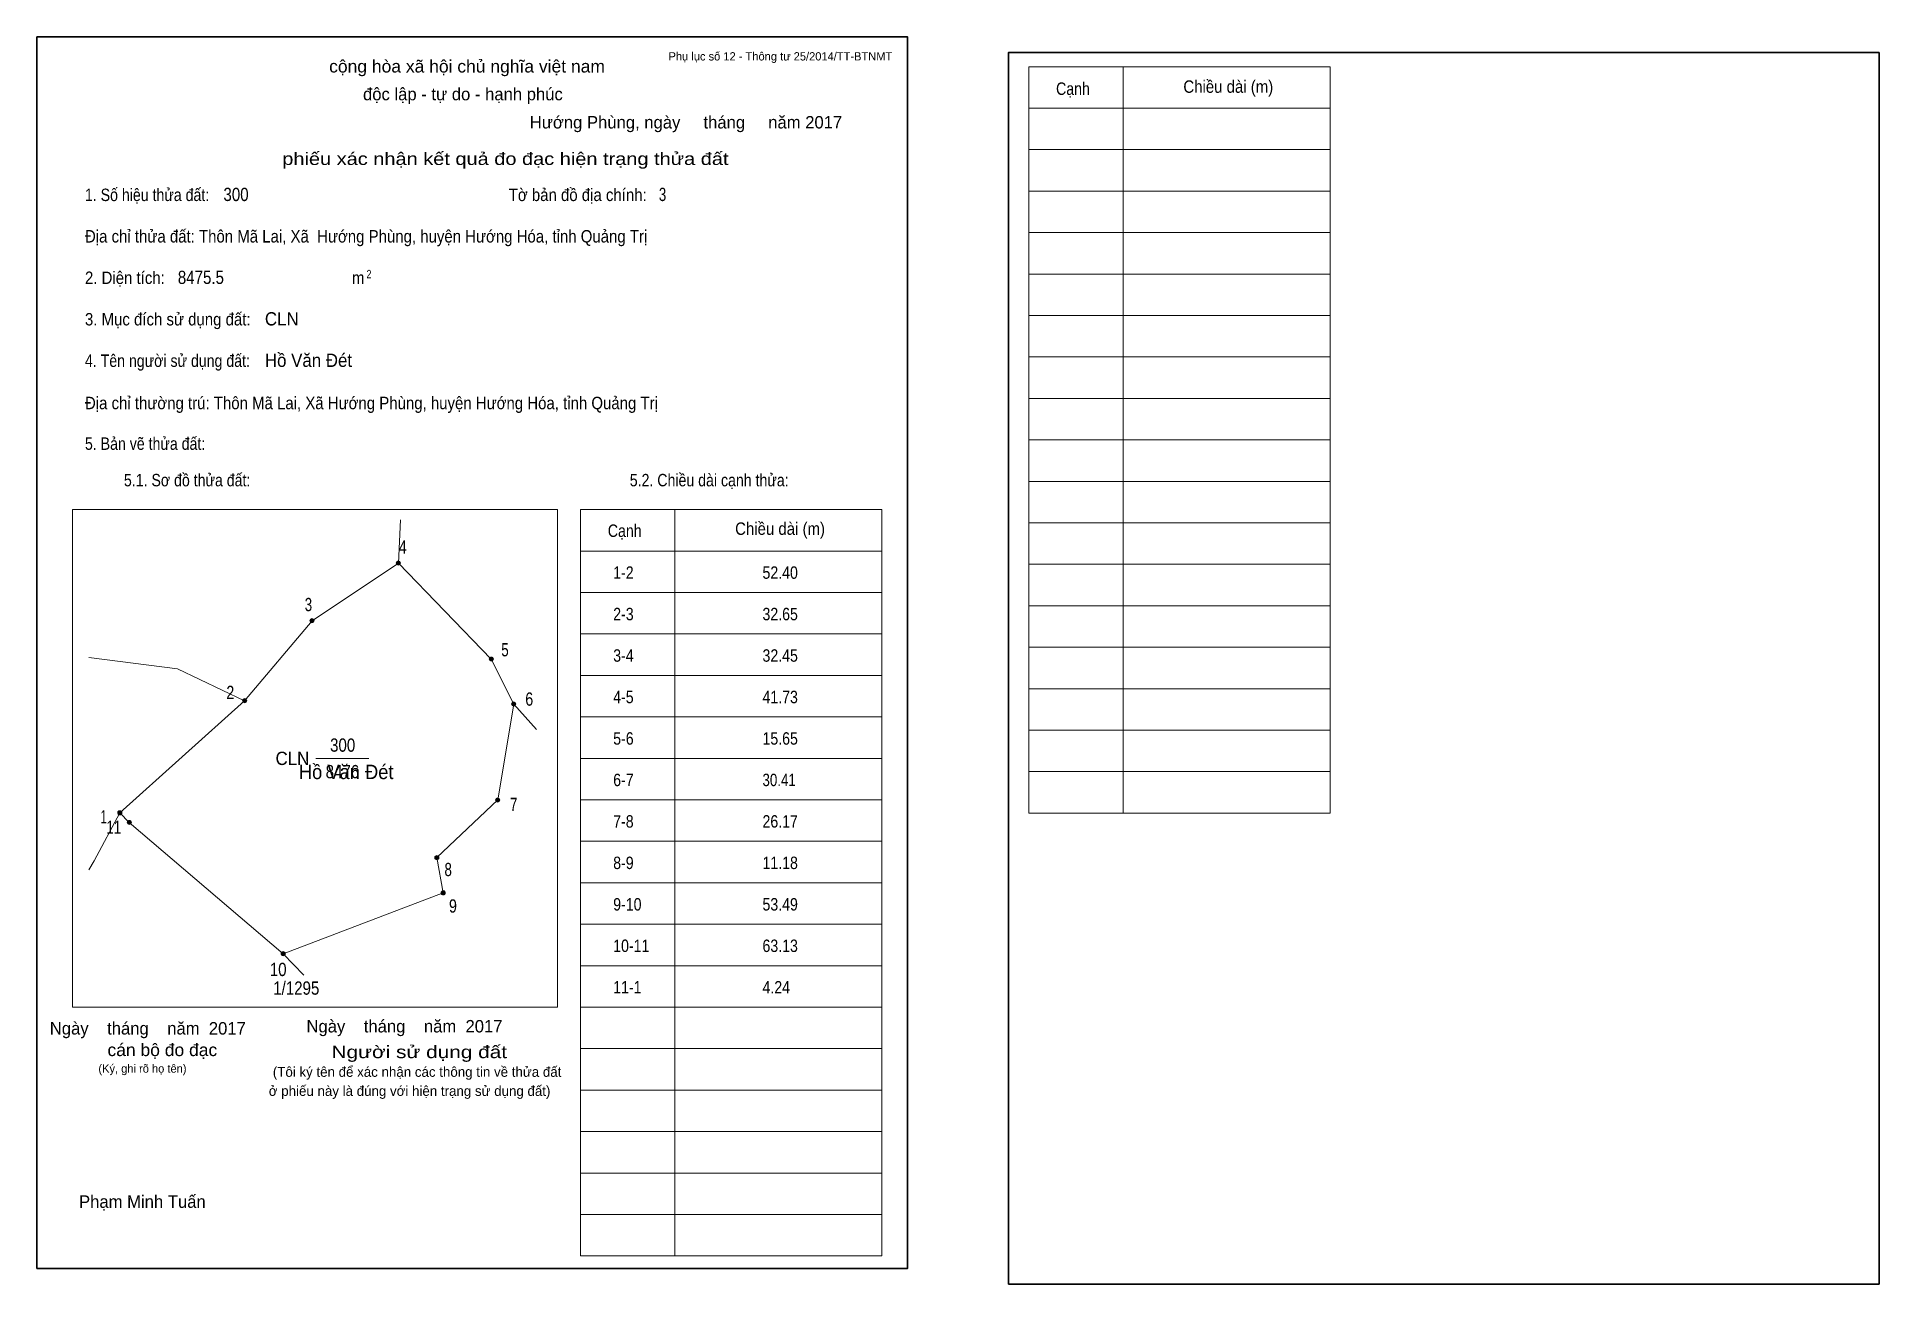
# Model space of a CAD drawing. Header units: centimetres. Extents: x 0 to 44.4, y -0.4 to 29.7.
import ezdxf
from ezdxf.enums import TextEntityAlignment as Align

# ---------------------------------------------------------------- set-up
doc = ezdxf.new("R2010")
doc.units = ezdxf.units.CM
doc.header["$LTSCALE"] = 0.12
for name, color, linetype in [('2', 7, 'Continuous'), ('30', 7, 'Continuous'), ('34', 7, 'Continuous')]:
    doc.layers.add(name, color=color, linetype=linetype)
for name, color, linetype, lineweight in [('32', 7, 'Continuous', 13), ('33', 7, 'Continuous', 13), ('6', 7, 'Continuous', 13), ('63', 7, 'Continuous', 13)]:
    doc.layers.add(name, color=color, linetype=linetype, lineweight=lineweight)

msp = doc.modelspace()

# ---------------------------------------------------------------- hatches: boundary and pattern name
at = {"layer": '32'}
for points in [[(8.7695, 17.0114, 1), (8.6695, 17.0114, 1)], [(6.6841, 15.6211, 1), (6.5841, 15.6211, 1)], [(11.0093, 14.6943, 1), (10.9093, 14.6943, 1)], [(5.0622, 13.6902, 1), (4.9622, 13.6902, 1)], [(11.55, 13.613, 1), (11.45, 13.613, 1)], [(11.1638, 11.2959, 1), (11.0638, 11.2959, 1)], [(2.05, 10.987, 1), (1.95, 10.987, 1)], [(2.2817, 10.7553, 1), (2.1817, 10.7553, 1)], [(9.6963, 9.9057, 1), (9.5963, 9.9057, 1)], [(9.8508, 9.0561, 1), (9.7508, 9.0561, 1)], [(5.989, 7.5886, 1), (5.889, 7.5886, 1)]]:
    msp.add_hatch(color=256, dxfattribs=at).paths.add_polyline_path(points)

# ---------------------------------------------------------------- linework, layer by layer
for centre in [(8.7195, 17.0114), (6.6341, 15.6211), (10.9593, 14.6943), (5.0122, 13.6902), (11.5, 13.613), (11.1138, 11.2959), (2, 10.987), (2.2317, 10.7553), (9.6463, 9.9057), (9.8008, 9.0561), (5.939, 7.5886)]:
    msp.add_circle(centre, 0.05, dxfattribs=at)
at = {"layer": '33'}
msp.add_line((6.73, 12.3), (8.01, 12.3), dxfattribs=at)
at = {"layer": '6'}
for p, q in [((8.72, 17.01), (8.77, 18.05)), ((5.01, 13.69), (2, 10.99)), ((11.5, 13.61), (12.05, 13)), ((5.94, 7.59), (6.44, 7.07))]:
    msp.add_line(p, q, dxfattribs=at)
for points in [[(8.72, 17.01), (6.64, 15.62), (5.01, 13.69)], [(11.5, 13.61), (10.96, 14.69), (8.72, 17.01)], [(1.25, 14.73), (3.39, 14.46), (5.01, 13.69)], [(5.94, 7.59), (9.8, 9.06), (9.65, 9.91), (11.12, 11.3), (11.5, 13.61)], [(1.25, 9.61), (1.38, 9.83), (2, 10.99)], [(2, 10.99), (2.23, 10.75), (5.94, 7.59)]]:
    msp.add_lwpolyline(points, dxfattribs=at)
at = {"layer": '63'}
for p, q in [((23.92, 28.98), (31.19, 28.98)), ((23.92, 10.98), (23.92, 28.98)), ((26.2, 10.98), (26.2, 28.98)), ((31.19, 10.98), (31.19, 28.98)), ((23.92, 27.98), (31.19, 27.98)), ((23.92, 26.98), (31.19, 26.98)), ((23.92, 25.98), (31.19, 25.98)), ((23.92, 24.98), (31.19, 24.98)), ((23.92, 23.98), (31.19, 23.98)), ((23.92, 22.98), (31.19, 22.98)), ((23.92, 21.98), (31.19, 21.98)), ((23.92, 20.98), (31.19, 20.98)), ((23.92, 19.98), (31.19, 19.98)), ((23.92, 18.98), (31.19, 18.98)), ((0.86, 18.3), (12.56, 18.3)), ((0.86, 6.3), (0.86, 18.3)), ((12.56, 6.3), (12.56, 18.3)), ((13.11, 18.3), (20.38, 18.3)), ((13.11, 0.3), (13.11, 18.3)), ((15.39, 0.3), (15.39, 18.3)), ((20.38, 0.3), (20.38, 18.3)), ((23.92, 17.98), (31.19, 17.98)), ((13.11, 17.3), (20.38, 17.3)), ((23.92, 16.98), (31.19, 16.98)), ((13.11, 16.3), (20.38, 16.3)), ((23.92, 15.98), (31.19, 15.98)), ((13.11, 15.3), (20.38, 15.3)), ((23.92, 14.98), (31.19, 14.98)), ((13.11, 14.3), (20.38, 14.3)), ((23.92, 13.98), (31.19, 13.98)), ((13.11, 13.3), (20.38, 13.3)), ((23.92, 12.98), (31.19, 12.98)), ((13.11, 12.3), (20.38, 12.3)), ((23.92, 11.98), (31.19, 11.98)), ((13.11, 11.3), (20.38, 11.3)), ((23.92, 10.98), (31.19, 10.98)), ((13.11, 10.3), (20.38, 10.3)), ((13.11, 9.3), (20.38, 9.3)), ((13.11, 8.3), (20.38, 8.3)), ((13.11, 7.3), (20.38, 7.3)), ((0.86, 6.3), (12.56, 6.3)), ((13.11, 6.3), (20.38, 6.3)), ((13.11, 5.3), (20.38, 5.3)), ((13.11, 4.3), (20.38, 4.3)), ((13.11, 3.3), (20.38, 3.3)), ((13.11, 2.3), (20.38, 2.3)), ((13.11, 1.3), (20.38, 1.3)), ((13.11, 0.3), (20.38, 0.3))]:
    msp.add_line(p, q, dxfattribs=at)
at = {"layer": '63', "lineweight": 35}
for points in [[(0, 0), (0, 29.7), (21, 29.7), (21, 0)], [(23.43, -0.38), (23.43, 29.32), (44.43, 29.32), (44.43, -0.38)]]:
    msp.add_lwpolyline(points, close=True, dxfattribs=at)

# ---------------------------------------------------------------- texts
at = {"layer": '2', "width": 0.95}
msp.add_text('Hồ Văn Đét', height=0.3475, dxfattribs=at).set_placement((7.46, 11.8), align=Align.CENTER)
at = {"layer": '30'}
for s, height, width, p in [('1-2', 0.3, 0.85, (13.9, 16.63)), ('52.40', 0.3, 0.85, (17.5, 16.63)), ('2-3', 0.3, 0.85, (13.9, 15.63)), ('32.65', 0.3, 0.85, (17.5, 15.63)), ('3-4', 0.3, 0.85, (13.9, 14.63)), ('32.45', 0.3, 0.85, (17.5, 14.63)), ('4-5', 0.3, 0.85, (13.9, 13.63)), ('41.73', 0.3, 0.85, (17.5, 13.63)), ('5-6', 0.3, 0.85, (13.9, 12.63)), ('15.65', 0.3, 0.85, (17.5, 12.63)), ('6-7', 0.3, 0.85, (13.9, 11.63)), ('30.41', 0.3, 0.8, (17.5, 11.63)), ('7-8', 0.3, 0.85, (13.9, 10.63)), ('26.17', 0.3, 0.85, (17.5, 10.63)), ('8-9', 0.3, 0.85, (13.9, 9.63)), ('11.18', 0.3, 0.85, (17.5, 9.63)), ('9-10', 0.3, 0.85, (13.9, 8.63)), ('53.49', 0.3, 0.85, (17.5, 8.63)), ('10-11', 0.3, 0.85, (13.9, 7.63)), ('63.13', 0.3, 0.85, (17.5, 7.63)), ('1/1295', 0.32, 0.85, (5.7, 6.6)), ('11-1', 0.3, 0.85, (13.9, 6.63)), ('4.24', 0.3, 0.85, (17.5, 6.63))]:
    msp.add_text(s, height=height, dxfattribs=dict(at, width=width)).set_placement(p)
at = {"layer": '32'}
for s, width, p in [('4', 0.8, (8.825, 17.24)), ('3', 0.75, (6.55, 15.85)), ('5', 0.75, (11.29, 14.76)), ('2', 0.8, (4.665, 13.73)), ('6', 0.8, (11.875, 13.57)), ('7', 0.75, (11.5, 11.03)), ('1', 0.65, (1.61, 10.73)), ('11', 0.75, (1.855, 10.48)), ('8', 0.75, (9.92, 9.46)), ('9', 0.8, (10.035, 8.58)), ('10', 0.85, (5.82, 7.05))]:
    msp.add_text(s, height=0.32, dxfattribs=dict(at, width=width)).set_placement(p, align=Align.CENTER)
at = {"layer": '33', "width": 0.95}
msp.add_text('CLN', height=0.32, dxfattribs=at).set_placement((6.57, 12.14), align=Align.RIGHT)
at = {"layer": '33', "width": 0.85}
for s, p in [('300', (7.375, 12.46)), ('8476', (7.37, 11.82))]:
    msp.add_text(s, height=0.32, dxfattribs=at).set_placement(p, align=Align.CENTER)
at = {"layer": '34'}
for s, width, p in [('300', 0.85, (4.5, 25.74)), ('3', 0.75, (15, 25.74)), ('8475.5', 0.85, (3.4, 23.74)), ('CLN', 0.95, (5.5, 22.74)), ('Hồ Văn Đét', 0.95, (5.5, 21.74))]:
    msp.add_text(s, height=0.32, dxfattribs=dict(at, width=width)).set_placement(p)
at = {"layer": '63'}
for s, height, p in [('Phụ lục số 12 - Thông tư 25/2014/TT-BTNMT', 0.2, (20.63, 29.13)), ('Ngày    tháng    năm  2017', 0.3, (5.04, 5.64)), ('Ngày    tháng    năm  2017', 0.3, (11.23, 5.69)), ('(Ký, ghi rõ họ tên)', 0.2, (3.61, 4.72))]:
    msp.add_text(s, height=height, dxfattribs=at).set_placement(p, align=Align.RIGHT)
at = {"layer": '63', "width": 1.05}
msp.add_text('cộng hòa xã hội chủ nghĩa việt nam', height=0.3, dxfattribs=at).set_placement((10.375, 28.84), align=Align.CENTER)
at = {"layer": '63'}
for s, height, p in [('độc lập - tự do - hạnh phúc', 0.3, (10.275, 28.17)), ('Hướng Phùng, ngày     tháng     năm 2017', 0.3, (15.655, 27.49)), ('(Tôi ký tên để xác nhận các thông tin về thửa đất ', 0.24, (9.215, 4.62)), ('ở phiếu này là đúng với hiện trạng sử dụng đất)', 0.24, (8.99, 4.16)), ('Phạm Minh Tuấn', 0.3, (2.545, 1.46))]:
    msp.add_text(s, height=height, dxfattribs=at).set_placement(p, align=Align.CENTER)
for s, height, width, p in [('Cạnh', 0.3, 0.85, (24.58, 28.3)), ('Chiều dài (m)', 0.3, 0.9, (27.65, 28.35)), ('1. Số hiệu thửa đất:', 0.3, 0.85, (1.16, 25.74)), ('Tờ bản đồ địa chính:', 0.3, 0.9, (11.38, 25.74)), ('Địa chỉ thửa đất: Thôn Mã Lai, Xã  Hướng Phùng, huyện Hướng Hóa, tỉnh Quảng Trị', 0.3, 0.9, (1.16, 24.74)), ('2. Diện tích:', 0.3, 0.9, (1.16, 23.74)), ('2', 0.2, 0.8, (7.95, 23.88)), ('m', 0.3, 0.9, (7.6, 23.74)), ('3. Mục đích sử dụng đất:', 0.3, 0.9, (1.16, 22.74)), ('4. Tên người sử dụng đất:', 0.3, 0.85, (1.16, 21.74)), ('Địa chỉ thường trú: Thôn Mã Lai, Xã Hướng Phùng, huyện Hướng Hóa, tỉnh Quảng Trị', 0.3, 0.9, (1.16, 20.72)), ('5. Bản vẽ thửa đất:', 0.3, 0.85, (1.16, 19.74)), ('5.1. Sơ đồ thửa đất:', 0.3, 0.85, (2.1, 18.86)), ('5.2. Chiều dài cạnh thửa:', 0.3, 0.85, (14.3, 18.86)), ('Cạnh', 0.3, 0.85, (13.77, 17.64)), ('Chiều dài (m)', 0.3, 0.9, (16.84, 17.69))]:
    msp.add_text(s, height=height, dxfattribs=dict(at, width=width)).set_placement(p)
for s, width, p in [('phiếu xác nhận kết quả đo đạc hiện trạng thửa đất', 1.2, (16.68, 26.61)), ('cán bộ đo đạc', 1.05, (4.35, 5.12)), ('Người sử dụng đất', 1.25, (11.34, 5.07))]:
    msp.add_text(s, height=0.3, dxfattribs=dict(at, width=width)).set_placement(p, align=Align.RIGHT)

doc.saveas('drawing.dxf')
